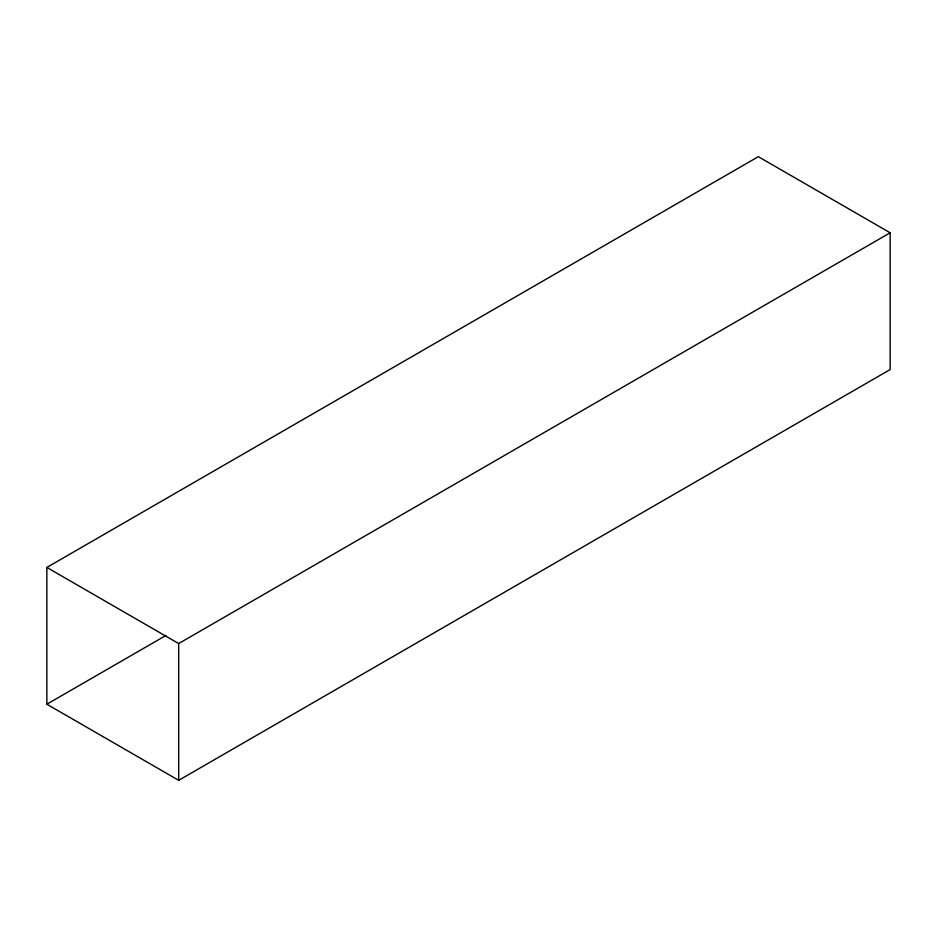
<?xml version="1.0" encoding="UTF-8"?>
<svg xmlns="http://www.w3.org/2000/svg" width="937" height="937" viewBox="0 0 937 937"><rect width="100%" height="100%" fill="white"/><g stroke="black" fill="none" stroke-linecap="round" stroke-linejoin="round"><path stroke-width="1.41" d="M46.85 567.435L758.314 156.678L890.15 232.786L890.15 369.565L178.686 780.322L46.85 704.214L46.85 567.435L178.686 643.555L890.15 232.786M46.85 704.214L165.849 635.509M178.686 643.555L178.686 780.322"/></g></svg>
